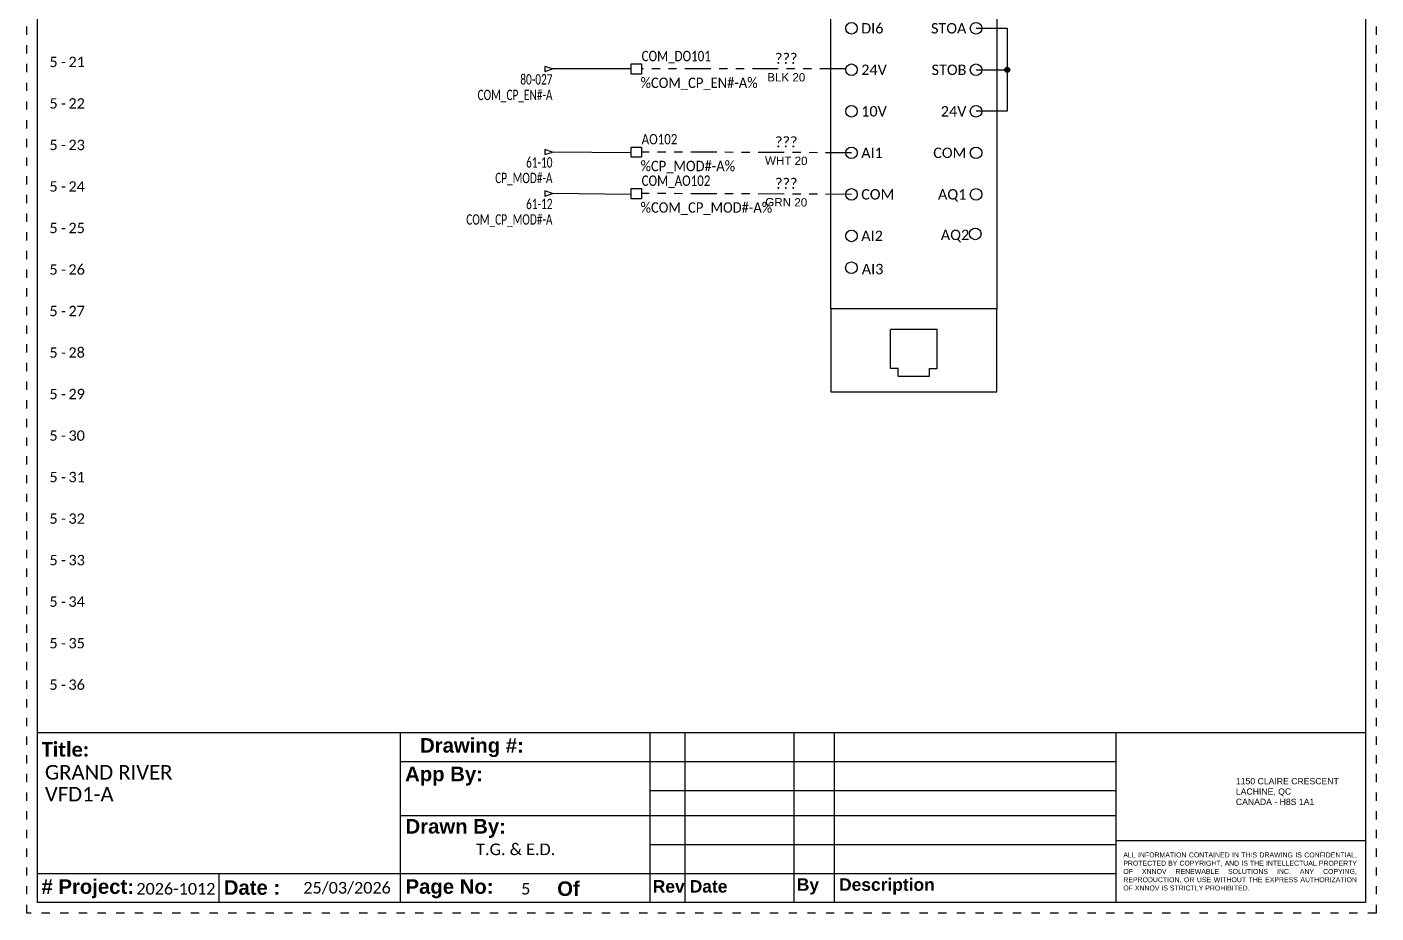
# Model space of a CAD drawing. Header units: inches. Extents: x -0.1 to 16.1, y -0.1 to 21.1.
# Drawn here: x -0.13 to 16.12, y -0.13 to 10.55 of the extents above; entities that cross this region are included whole.
import ezdxf
from ezdxf.enums import TextEntityAlignment as Align

# ---------------------------------------------------------------- set-up
doc = ezdxf.new("R2010")
doc.units = ezdxf.units.IN
doc.header["$MEASUREMENT"] = 0
for name, pattern in [('Caddy_Solid', [0]), ('DOT2', [0.125, 0, -0.125]), ('PHANTOM2', [1.25, 0.625, -0.125, 0.125, -0.125, 0.125, -0.125])]:
    doc.linetypes.add(name, pattern=pattern)
for name, color, linetype in [('BLK_20', 250, 'Continuous'), ('DESC', 7, 'Continuous'), ('GRN_20', 3, 'Continuous'), ('LOC', 8, 'Continuous'), ('MISC', 7, 'Continuous'), ('RED_18', 1, 'Continuous'), ('SYMS', 7, 'Continuous'), ('TAGFIXED', 7, 'Continuous'), ('TAGS', 150, 'Continuous'), ('TERMS', 123, 'Continuous'), ('WHT_20', 7, 'Continuous'), ('WIRENO', 72, 'Continuous'), ('WIRES', 7, 'Continuous'), ('XREF', 7, 'Continuous')]:
    doc.layers.add(name, color=color, linetype=linetype)
doc.layers.add('TITLEBLOCK_FRAME', color=7, linetype='DOT2', plot=False)
doc.styles.get("Standard").update_dxf_attribs({"font": 'arial.ttf'})
doc.styles.add('WD', font='calibri.ttf')

# ---------------------------------------------------------------- blocks, each defined once
blk = doc.blocks.new('WDDOT')
for radius in [0.03, 0.0187, 0.00929]:
    blk.add_circle((0, 0), radius)
blk = doc.blocks.new('HDV1_ATV630D22')
at = {"linetype": 'Continuous'}
for p, q in [((9.512, 18.085), (11.512, 18.085)), ((10.528, 17.755), (10.528, 17.915)), ((10.653, 17.755), (10.653, 17.915)), ((10.491, 17.255), (10.691, 17.415)), ((10.528, 17.255), (10.528, 17.415)), ((10.653, 17.255), (10.653, 17.415)), ((10.528, 16.255), (10.528, 16.415)), ((10.653, 16.255), (10.653, 16.415)), ((10.528, 15.255), (10.528, 15.415)), ((10.653, 15.255), (10.653, 15.415))]:
    blk.add_line(p, q, dxfattribs=at)
for p, q in [((10.341, 17.835), (10.528, 17.835)), ((10.341, 17.335), (10.341, 17.835)), ((10.653, 17.835), (10.841, 17.835)), ((10.528, 17.335), (10.341, 17.335)), ((10.341, 16.835), (10.341, 17.335)), ((10.841, 17.335), (10.653, 17.335)), ((10.341, 16.835), (10.841, 16.835)), ((10.341, 16.335), (10.528, 16.335)), ((10.341, 15.835), (10.341, 16.335)), ((10.653, 16.335), (10.841, 16.335)), ((10.341, 15.835), (10.841, 15.835)), ((10.341, 15.335), (10.528, 15.335)), ((10.341, 14.835), (10.341, 15.335)), ((10.653, 15.335), (10.841, 15.335)), ((10.341, 14.835), (10.841, 14.835))]:
    blk.add_line(p, q)
blk.add_lwpolyline([(9.512, 20.335), (11.512, 20.335), (11.512, 10.957), (9.512, 10.957)], close=True, dxfattribs=at)
for centre in [(9.762, 19.835), (11.262, 19.835), (9.762, 19.335), (11.262, 19.335), (9.762, 18.835), (11.262, 18.835), (9.762, 18.335), (11.262, 18.335), (9.762, 17.835), (11.262, 17.835), (9.762, 17.335), (11.262, 17.335), (9.762, 16.835), (11.262, 16.835), (9.762, 16.335), (11.262, 16.335), (9.762, 15.835), (11.262, 15.835), (9.762, 15.335), (11.262, 15.335), (9.762, 14.835), (11.262, 14.835), (9.762, 14.335), (11.262, 14.335), (9.762, 13.835), (11.262, 13.835), (9.762, 13.335), (11.262, 13.335), (9.762, 12.835), (11.262, 12.835), (9.762, 12.335), (11.262, 12.335), (9.762, 11.835), (11.253, 11.859), (9.76, 11.451)]:
    blk.add_circle(centre, 0.0699)
at = {"xscale": -1, "rotation": 180}
blk.add_blockref('WDDOT', (10.341, 17.335), dxfattribs=at)
at = {"style": 'WD'}
for tag, p in [('LOC', (10.512, 20.554)), ('TAG1', (10.512, 20.379))]:
    blk.add_attdef(tag, text='', height=0.125, dxfattribs=at).set_placement(p, align=Align.CENTER)
for tag, flags, p in [('INST', 1, (9.76, 20.173)), ('DESC1', 1, (10.512, 20.173)), ('FAMILY', 9, (11.079, 20.173)), ('DESC2', 1, (10.512, 19.998)), ('ASSYCODE', 9, (11.079, 19.998)), ('DESC3', 1, (10.512, 19.823))]:
    blk.add_attdef(tag, text='', height=0.125, dxfattribs=dict(at, flags=flags)).set_placement(p, align=Align.CENTER)
blk.add_attdef('CAT', text='', height=0.125, dxfattribs=at).set_placement((10.512, 20.235), align=Align.MIDDLE)
blk.add_attdef('RATING1', text='', height=0.125, dxfattribs=at).set_placement((10.512, 20.06), align=Align.MIDDLE_CENTER)
at = {"style": 'WD', "flags": 1}
blk.add_attdef('MFG', text='', height=0.125, dxfattribs=at).set_placement((10.849, 20.06), align=Align.MIDDLE)
for tag, p in [('X4TERM01', (9.692, 19.835)), ('X4TERM02', (9.692, 19.335)), ('X4TERM03', (9.692, 18.835)), ('X4TERM04', (9.692, 18.335)), ('X4TERM09', (9.692, 17.835)), ('X4TERM10', (9.692, 17.335)), ('X4TERM11', (9.692, 16.835)), ('X4TERM12', (9.692, 16.335)), ('X4TERM13', (9.692, 15.835)), ('X4TERM14', (9.692, 15.335)), ('X4TERM15', (9.692, 14.835)), ('X4TERM16', (9.692, 14.335)), ('X4TERM17', (9.692, 13.835)), ('X4TERM18', (9.692, 13.335)), ('X4TERM19', (9.692, 12.835)), ('X4TERM20', (9.692, 12.335)), ('X4TERM37', (9.692, 11.835))]:
    blk.add_attdef(tag, p, '', height=0.0125, dxfattribs=at)
at = {"style": 'WD'}
for tag, p in [('TERM01', (9.878, 19.835)), ('TERM02', (9.878, 19.335)), ('TERM03', (9.878, 18.835)), ('TERM04', (9.878, 18.335)), ('TERM09', (9.878, 17.835)), ('TERM10', (9.878, 17.335)), ('TERM11', (9.878, 16.835)), ('TERM12', (9.878, 16.335)), ('TERM13', (9.878, 15.835)), ('TERM14', (9.878, 15.335)), ('TERM15', (9.878, 14.835)), ('TERM16', (9.878, 14.335)), ('TERM17', (9.878, 13.835)), ('TERM18', (9.878, 13.335)), ('TERM19', (9.878, 12.835)), ('TERM20', (9.878, 12.335)), ('TERM37', (9.878, 11.835))]:
    blk.add_attdef(tag, text='', height=0.125, dxfattribs=at).set_placement(p, align=Align.MIDDLE_LEFT)
at = {"style": 'WD', "flags": 1}
blk.add_attdef('RATING2', text='', height=0.125, dxfattribs=at).set_placement((10.153, 19.873), align=Align.MIDDLE_LEFT)
at = {"style": 'WD'}
for tag, p in [('TERM05', (11.146, 19.835)), ('TERM06', (11.146, 19.335)), ('TERM07', (11.146, 18.835)), ('TERM08', (11.146, 18.335)), ('TERM23', (11.146, 17.835)), ('TERM24', (11.146, 17.335)), ('TERM25', (11.146, 16.835)), ('TERM26', (11.146, 16.335)), ('TERM27', (11.146, 15.835)), ('TERM28', (11.146, 15.335)), ('TERM29', (11.146, 14.835)), ('TERM30', (11.146, 14.335)), ('TERM31', (11.146, 13.835)), ('TERM32', (11.146, 13.335)), ('TERM33', (11.146, 12.835)), ('TERM34', (11.146, 12.335)), ('TERM35', (11.179, 11.846)), ('TERM36', (10.534, 11.435))]:
    blk.add_attdef(tag, text='', height=0.125, dxfattribs=at).set_placement(p, align=Align.MIDDLE_RIGHT)
at = {"style": 'WD', "flags": 1}
for tag, p in [('X1TERM05', (11.332, 19.835)), ('X1TERM06', (11.332, 19.335)), ('X1TERM07', (11.332, 18.835)), ('X1TERM08', (11.332, 18.335)), ('X1TERM23', (11.332, 17.835)), ('X1TERM24', (11.332, 17.335)), ('X1TERM25', (11.332, 16.835)), ('X1TERM26', (11.332, 16.335)), ('X1TERM27', (11.332, 15.835)), ('X1TERM28', (11.332, 15.335)), ('X1TERM29', (11.332, 14.835)), ('X1TERM30', (11.332, 14.335)), ('X1TERM31', (11.332, 13.835)), ('X1TERM32', (11.332, 13.335)), ('X1TERM33', (11.332, 12.835)), ('X1TERM34', (11.332, 12.335)), ('X1TERM35', (11.266, 11.846)), ('X1TERM36', (9.773, 11.439))]:
    blk.add_attdef(tag, text='', height=0.0125, dxfattribs=at).set_placement(p, align=Align.RIGHT)
for tag, p in [('RATING3', (10.512, 19.685)), ('RATING4', (10.512, 19.498)), ('RATING5', (10.512, 19.31)), ('RATING6', (10.512, 19.123)), ('RATING7', (10.512, 18.935)), ('RATING8', (10.512, 18.748)), ('RATING9', (10.512, 18.56)), ('RATING10', (10.512, 18.373)), ('RATING11', (10.512, 18.185)), ('RATING12', (10.512, 17.998))]:
    blk.add_attdef(tag, text='', height=0.125, dxfattribs=at).set_placement(p, align=Align.MIDDLE_CENTER)
blk = doc.blocks.new('WD_WNH')
at = {"linetype": 'Continuous', "style": 'WD'}
blk.add_attdef('WIRENO', text='', height=0.125, dxfattribs=at).set_placement((0, 0.062), align=Align.CENTER)
at = {"style": 'WD', "flags": 1}
for tag, p in [('W01USER', (0, 0.078)), ('W02USER', (0, 0.07)), ('W03USER', (0, 0.062)), ('W04USER', (0, 0.055)), ('W05USER', (0, 0.047)), ('W06USER', (0, 0.039)), ('W07USER', (0, 0.031)), ('W08USER', (0, 0.023)), ('W09USER', (0, 0.016)), ('W10USER', (0, 0.008))]:
    blk.add_attdef(tag, text='', height=0.005, dxfattribs=at).set_placement(p, align=Align.CENTER)
blk = doc.blocks.new('HA1D3')
blk.add_lwpolyline([(-0.094, 0), (-0.094, -0.031), (0, 0), (-0.094, 0.031), (-0.094, 0)])
at = {"style": 'WD', "width": 0.8, "flags": 8}
blk.add_attdef('WIRENO', text='', height=0.125, dxfattribs=at).set_placement((0, 0.094), align=Align.RIGHT)
at = {"style": 'WD', "flags": 1}
blk.add_attdef('SIGCODE', text='', height=0.01, dxfattribs=at).set_placement((-0.02, 0.047), align=Align.RIGHT)
blk.add_attdef('X1TERM01', (0, 0), '', height=0.01, dxfattribs=at)
at = {"style": 'WD', "width": 0.7}
for tag, p in [('XREF', (0, -0.188)), ('DESC1', (0, -0.375))]:
    blk.add_attdef(tag, text='', height=0.125, dxfattribs=at).set_placement(p, align=Align.RIGHT)
blk = doc.blocks.new('HT0001')
for p, q in [((-0.062, 0.062), (0.062, 0.062)), ((-0.062, -0.062), (-0.062, 0.062)), ((0.062, 0.062), (0.062, -0.062)), ((0.062, -0.062), (-0.062, -0.062))]:
    blk.add_line(p, q)
at = {"style": 'WD'}
for tag, p, width in [('INST', (0.062, 0.42), 0.7), ('LOC', (0.062, 0.25), 0.7), ('DESC1', (0.05, -0.385), 0.8)]:
    blk.add_attdef(tag, p, '', height=0.125, dxfattribs=dict(at, width=width))
at = {"linetype": 'Continuous', "style": 'WD'}
for tag, p, height, width, flags in [('TERM01', (0.062, 0.094), 0.125, 0.8, 8), ('TAGSTRIP', (0.05, -0.229), 0.125, 0.9, 8), ('CAT', (0.213, -0.406), 0.109, 0.8, 1), ('DESC2', (0.05, -0.541), 0.125, 0.8, 8), ('DESC3', (0.05, -0.698), 0.125, 0.8, 8)]:
    blk.add_attdef(tag, p, '', height=height, dxfattribs=dict(at, width=width, flags=flags))
at = {"style": 'WD', "flags": 1}
for tag, p, height in [('X4TERM01', (-0.062, 0), 0.0125), ('X4TERMDESC01', (-0.055, -0.023), 0.025), ('X2TERMDESC01', (-0.006, 0.029), 0.025), ('X2TERM01', (0, 0.062), 0.0125), ('STRIPSEQ', (0, 0), 0.00125), ('X2PIN01', (0.033, 0.084), 0.0125), ('X1TERMDESC01', (0.039, 0.007), 0.025), ('X1TERM01', (0.062, 0), 0.0125), ('X1PIN01', (0.087, 0.016), 0.0125), ('X4PIN01', (-0.114, -0.038), 0.0125), ('LINKTERM', (0, -0.002), 0.00125), ('X8TERMDESC01', (0, -0.054), 0.025), ('X8TERM01', (0, -0.062), 0.0125), ('X8PIN01', (0.026, -0.096), 0.0125)]:
    blk.add_attdef(tag, p, '', height=height, dxfattribs=at)
at = {"linetype": 'Continuous', "style": 'WD', "width": 0.8, "flags": 1}
blk.add_attdef('MFG', text='', height=0.109, dxfattribs=at).set_placement((0.088, -0.406), align=Align.RIGHT)
at = {"style": 'WD', "width": 0.7, "flags": 1}
blk.add_attdef('ASSYCODE', (0.062, -0.281), '', height=0.01, dxfattribs=at)
blk = doc.blocks.new('*U20')
at = {"color": 5}
for p, q in [((0, 0), (0, 21)), ((16, 21), (16, 0)), ((0, 2.05), (16, 2.05)), ((4.372, 2.05), (4.372, 0)), ((7.376, 2.05), (7.376, 0)), ((7.8, 2.05), (7.8, 0)), ((9.113, 2.05), (9.113, 0)), ((9.599, 2.05), (9.599, 0)), ((9.599, 2.05), (9.599, 0)), ((12.992, 2.05), (12.992, 0)), ((4.372, 1.7), (12.992, 1.7)), ((7.376, 1.35), (12.992, 1.35)), ((4.372, 1.05), (12.992, 1.05)), ((7.376, 0.7), (12.992, 0.7)), ((12.992, 0.75), (16, 0.75)), ((0, 0.35), (12.992, 0.35)), ((2.186, 0.35), (2.186, 0)), ((16, 0), (0, 0))]:
    blk.add_line(p, q, dxfattribs=at)
at = {"layer": 'TITLEBLOCK_FRAME'}
blk.add_lwpolyline([(-0.125, 21.125), (16.125, 21.125), (16.125, -0.125), (-0.125, -0.125)], close=True, dxfattribs=at)
blk.add_lwpolyline([(-0.125, 21.125), (16.125, 21.125), (16.125, -0.125), (-0.125, -0.125)], close=True, dxfattribs=at)
at = {"color": 7, "char_height": 0.175, "style": 'WD'}
for s, width, gutter_width, heights, insert, attachment_point in [('\\pxi-3,l4,t4;{\\fArial|b1|i0|c0|p34;Drawing #:}', 2.99404, 4.083, [-0.229], (4.435, 1.867), 4), ('{\\fCalibri|b1|i0|c0|p34;Title:}', 4.49877, 1.75, [-0.19], (0.052, 1.933), 1), ('{\\fArial|b1|i0|c0|p34;App By:}', 4.49661, 1.749, [-0.226], (4.43, 1.523), 4), ('{\\fArial|b1|i0|c0|p34;Drawn By:}', 2.16756, 1.749, [0.131], (4.435, 0.893), 4), ('{\\fArial|b1|i0|c0|p34;# Project:}', 1.25184, 1.749, [-0.229], (0.05, 0.167), 4), ('{\\fArial|b1|i0|c0|p34;Date :}', 2.18747, 1.749, [-0.178], (2.246, 0.181), 4), ('{\\fArial|b1|i0|c0|p34;Page No:}', 4.49661, 1.749, [-0.226], (4.435, 0.167), 4), ('{\\fArial|b1|i0|c0|p34;Of}', 4.49661, 1.749, [-0.181], (6.262, 0.167), 4)]:
    blk.add_mtext_dynamic_manual_height_columns(s, width=width, gutter_width=gutter_width, heights=heights, dxfattribs=dict(at, insert=insert, attachment_point=attachment_point))
for s, width, gutter_width, heights, insert, char_height, attachment_point in [('1150 CLAIRE CRESCENT\\PLACHINE, QC \\PCANADA - H8S 1A1', 1.56147, 0.995, [-0.329], (14.437, 1.5), 0.07464, 1), ('\\pxqj;ALL INFORMATION CONTAINED IN THIS DRAWING IS CONFIDENTIAL, PROTECTED BY COPYRIGHT, AND IS THE INTELLECTUAL PROPERTY OF XNNOV RENEWABLE SOLUTIONS INC. ANY COPYING, REPRODUCTION, OR USE WITHOUT THE EXPRESS AUTHORIZATION OF XNNOV IS STRICTLY PROHIBITED.', 2.80577, 0.597, [-0.464], (13.081, 0.375), 0.059714, 4)]:
    blk.add_mtext_dynamic_manual_height_columns(s, width=width, gutter_width=gutter_width, heights=heights, dxfattribs=dict(insert=insert, char_height=char_height, attachment_point=attachment_point))
at = {"color": 7, "char_height": 0.15, "attachment_point": 4}
for s, width, heights, insert in [('{\\fArial|b1|i0|c0|p34;Rev}', 0.34979, [-0.152], (7.413, 0.195)), ('{\\fArial|b1|i0|c0|p34; Date}', 0.58778, [-0.152], (7.8, 0.195)), ('{\\fArial|b1|i0|c0|p34;By}', 0.36928, [-0.194], (9.148, 0.195)), ('{\\fArial|b1|i0|c0|p34; Description}', 1.60793, [-0.191], (9.599, 0.195))]:
    blk.add_mtext_dynamic_manual_height_columns(s, width=width, gutter_width=1.749, heights=heights, dxfattribs=dict(at, insert=insert))
at = {"color": 7, "style": 'WD', "flags": 4}
for tag, p in [('N5', (7.597, 1.925)), ('N4', (7.597, 1.575)), ('N3', (7.597, 1.225)), ('N2', (7.597, 0.925)), ('N1', (7.597, 0.575)), ('PAGENO', (5.883, 0.167)), ('SHEETMAX', (6.824, 0.157))]:
    blk.add_attdef(tag, text='', height=0.14, dxfattribs=at).set_placement(p, align=Align.MIDDLE_CENTER)
for tag, height, p in [('DATE5', 0.14, (7.854, 1.925)), ('PAR5', 0.14, (9.104, 1.925)), ('DESCRIPTION5', 0.14, (9.661, 1.925)), ('TITLE1', 0.175, (0.091, 1.57)), ('DATE4', 0.14, (7.854, 1.575)), ('PAR4', 0.14, (9.104, 1.575)), ('DESCRIPTION4', 0.14, (9.661, 1.575)), ('TITLE2', 0.175, (0.091, 1.306)), ('AP.PAR', 0.14, (5.526, 1.365)), ('DATE3', 0.14, (7.854, 1.225)), ('PAR3', 0.14, (9.104, 1.225)), ('DESCRIPTION3', 0.14, (9.661, 1.225)), ('TITLE3', 0.175, (0.091, 1.041)), ('DATE2', 0.14, (7.854, 0.925)), ('PAR2', 0.14, (9.104, 0.925)), ('DESCRIPTION2', 0.14, (9.661, 0.925)), ('DESS.PAR', 0.14, (5.286, 0.642)), ('DATE1', 0.14, (7.854, 0.575)), ('PAR1', 0.14, (9.109, 0.575)), ('DESCRIPTION1', 0.14, (9.645, 0.575)), ('PRJCT', 0.14, (1.193, 0.167)), ('DATE', 0.14, (3.204, 0.179))]:
    blk.add_attdef(tag, text='', height=height, dxfattribs=at).set_placement(p, align=Align.MIDDLE_LEFT)

msp = doc.modelspace()

# ---------------------------------------------------------------- linework, layer by layer
for p, q in [((11.558, 7.153), (9.558, 7.153)), ((9.558, 7.153), (9.558, 6.153)), ((11.558, 6.153), (11.558, 7.153)), ((9.558, 6.153), (11.558, 6.153))]:
    msp.add_line(p, q)
at = {"linetype": 'Caddy_Solid', "lineweight": 25}
for p, q in [((10.839, 6.903), (10.276, 6.903)), ((10.276, 6.434), (10.276, 6.903)), ((10.839, 6.434), (10.839, 6.903)), ((10.37, 6.434), (10.277, 6.434)), ((10.37, 6.34), (10.37, 6.434)), ((10.37, 6.34), (10.745, 6.34)), ((10.745, 6.34), (10.745, 6.434)), ((10.745, 6.434), (10.839, 6.434))]:
    msp.add_line(p, q, dxfattribs=at)
at = {"layer": 'BLK_20', "ltscale": 0.5}
msp.add_line((7.154, 10.04), (6.205, 10.04), dxfattribs=at)
at = {"layer": 'BLK_20', "linetype": 'PHANTOM2', "ltscale": 0.5}
msp.add_line((9.738, 10.04), (7.279, 10.04), dxfattribs=at)
at = {"layer": 'GRN_20', "ltscale": 0.5}
msp.add_line((7.154, 8.53), (6.205, 8.54), dxfattribs=at)
at = {"layer": 'GRN_20', "linetype": 'PHANTOM2', "ltscale": 0.5}
msp.add_line((9.808, 8.53), (7.279, 8.54), dxfattribs=at)
at = {"layer": 'RED_18', "ltscale": 0.5}
msp.add_line((7.154, 9.03), (6.205, 9.04), dxfattribs=at)
at = {"layer": 'WHT_20', "linetype": 'PHANTOM2', "ltscale": 0.5}
msp.add_line((9.808, 9.03), (7.279, 9.04), dxfattribs=at)
at = {"layer": 'WIRES', "ltscale": 0.5}
for p, q in [((11.308, 10.53), (11.683, 10.53)), ((11.683, 10.53), (11.683, 9.53)), ((11.308, 10.03), (11.683, 10.03)), ((11.683, 9.53), (11.308, 9.53))]:
    msp.add_line(p, q, dxfattribs=at)

# ---------------------------------------------------------------- block references
at = {"ltscale": 0.5}
ref = msp.add_blockref('*U20', (0, 0), dxfattribs=at)
ref.add_attrib('PRJCT', '2026-1012', dxfattribs={"color": 7, "height": 0.14, "style": 'WD'}).set_placement((1.193, 0.167), align=Align.MIDDLE_LEFT)
ref.add_attrib('PAGENO', '5', dxfattribs={"color": 7, "height": 0.14, "style": 'WD'}).set_placement((5.883, 0.167), align=Align.MIDDLE_CENTER)
ref.add_attrib('DATE', '25/03/2026', dxfattribs={"color": 7, "height": 0.14, "style": 'WD'}).set_placement((3.204, 0.179), align=Align.MIDDLE_LEFT)
ref.add_attrib('DESS.PAR', 'T.G. & E.D.', dxfattribs={"color": 7, "height": 0.14, "style": 'WD'}).set_placement((5.286, 0.642), align=Align.MIDDLE_LEFT)
ref.add_attrib('TITLE1', 'GRAND RIVER', dxfattribs={"color": 7, "height": 0.175, "style": 'WD'}).set_placement((0.091, 1.57), align=Align.MIDDLE_LEFT)
ref.add_attrib('TITLE2', 'VFD1-A', dxfattribs={"color": 7, "height": 0.175, "style": 'WD'}).set_placement((0.091, 1.306), align=Align.MIDDLE_LEFT)
at = {"layer": 'SYMS', "ltscale": 0.5}
ref = msp.add_blockref('HDV1_ATV630D22', (0.045, -3.805), dxfattribs=at)
ref.add_attrib('TERM04', 'GND', dxfattribs={"layer": 'TERMS', "height": 0.125, "style": 'WD'}).set_placement((9.924, 14.53), align=Align.MIDDLE_LEFT)
ref.add_attrib('TERM03', 'T/L3', dxfattribs={"layer": 'TERMS', "height": 0.125, "style": 'WD'}).set_placement((9.924, 15.03), align=Align.MIDDLE_LEFT)
ref.add_attrib('TERM02', 'S/L2', dxfattribs={"layer": 'TERMS', "height": 0.125, "style": 'WD'}).set_placement((9.924, 15.53), align=Align.MIDDLE_LEFT)
ref.add_attrib('TERM01', 'R/L1', dxfattribs={"layer": 'TERMS', "height": 0.125, "style": 'WD'}).set_placement((9.924, 16.03), align=Align.MIDDLE_LEFT)
ref.add_attrib('TAG1F', 'VFD1-A', dxfattribs={"layer": 'TAGFIXED', "height": 0.125, "style": 'WD'}).set_placement((10.558, 16.575), align=Align.CENTER)
ref.add_attrib('CAT', 'ATV630D18S6', dxfattribs={"layer": 'MISC', "height": 0.125, "style": 'WD'}).set_placement((10.558, 16.43), align=Align.MIDDLE)
ref.add_attrib('LOC', 'VESTIBULE', dxfattribs={"layer": 'LOC', "height": 0.125, "style": 'WD'}).set_placement((10.558, 16.75), align=Align.CENTER)
ref.add_attrib('TERM14', 'DI4', dxfattribs={"layer": 'TERMS', "height": 0.125, "style": 'WD'}).set_placement((9.924, 11.53), align=Align.MIDDLE_LEFT)
ref.add_attrib('TERM13', 'DI3', dxfattribs={"layer": 'TERMS', "height": 0.125, "style": 'WD'}).set_placement((9.924, 12.03), align=Align.MIDDLE_LEFT)
ref.add_attrib('TERM12', 'DI2', dxfattribs={"layer": 'TERMS', "height": 0.125, "style": 'WD'}).set_placement((9.924, 12.53), align=Align.MIDDLE_LEFT)
ref.add_attrib('TERM11', 'DI1', dxfattribs={"layer": 'TERMS', "height": 0.125, "style": 'WD'}).set_placement((9.924, 13.03), align=Align.MIDDLE_LEFT)
ref.add_attrib('TERM10', '0V', dxfattribs={"layer": 'TERMS', "height": 0.125, "style": 'WD'}).set_placement((9.924, 13.53), align=Align.MIDDLE_LEFT)
ref.add_attrib('TERM18', '10V', dxfattribs={"layer": 'TERMS', "height": 0.125, "style": 'WD'}).set_placement((9.924, 9.53), align=Align.MIDDLE_LEFT)
ref.add_attrib('TERM17', '24V', dxfattribs={"layer": 'TERMS', "height": 0.125, "style": 'WD'}).set_placement((9.924, 10.03), align=Align.MIDDLE_LEFT)
ref.add_attrib('TERM16', 'DI6', dxfattribs={"layer": 'TERMS', "height": 0.125, "style": 'WD'}).set_placement((9.924, 10.53), align=Align.MIDDLE_LEFT)
ref.add_attrib('TERM15', 'DI5', dxfattribs={"layer": 'TERMS', "height": 0.125, "style": 'WD'}).set_placement((9.924, 11.03), align=Align.MIDDLE_LEFT)
ref.add_attrib('TERM08', 'GND', dxfattribs={"layer": 'TERMS', "height": 0.125, "style": 'WD'}).set_placement((11.191, 14.53), align=Align.MIDDLE_RIGHT)
ref.add_attrib('TERM07', 'T/L3', dxfattribs={"layer": 'TERMS', "height": 0.125, "style": 'WD'}).set_placement((11.191, 15.03), align=Align.MIDDLE_RIGHT)
ref.add_attrib('TERM06', 'W/T2', dxfattribs={"layer": 'TERMS', "height": 0.125, "style": 'WD'}).set_placement((11.191, 15.53), align=Align.MIDDLE_RIGHT)
ref.add_attrib('TERM05', 'U/T1', dxfattribs={"layer": 'TERMS', "height": 0.125, "style": 'WD'}).set_placement((11.191, 16.03), align=Align.MIDDLE_RIGHT)
ref.add_attrib('TERM09', 'P24', dxfattribs={"layer": 'TERMS', "height": 0.125, "style": 'WD'}).set_placement((9.924, 14.03), align=Align.MIDDLE_LEFT)
ref.add_attrib('TERM19', 'AI1', dxfattribs={"layer": 'TERMS', "height": 0.125, "style": 'WD'}).set_placement((9.924, 9.03), align=Align.MIDDLE_LEFT)
ref.add_attrib('TERM23', 'R1A', dxfattribs={"layer": 'TERMS', "height": 0.125, "style": 'WD'}).set_placement((11.191, 14.03), align=Align.MIDDLE_RIGHT)
ref.add_attrib('TERM24', 'R1B', dxfattribs={"layer": 'TERMS', "height": 0.125, "style": 'WD'}).set_placement((11.191, 13.53), align=Align.MIDDLE_RIGHT)
ref.add_attrib('TERM25', 'R1C', dxfattribs={"layer": 'TERMS', "height": 0.125, "style": 'WD'}).set_placement((11.191, 13.03), align=Align.MIDDLE_RIGHT)
ref.add_attrib('TERM26', 'R2A', dxfattribs={"layer": 'TERMS', "height": 0.125, "style": 'WD'}).set_placement((11.191, 12.53), align=Align.MIDDLE_RIGHT)
ref.add_attrib('TERM27', 'R2C', dxfattribs={"layer": 'TERMS', "height": 0.125, "style": 'WD'}).set_placement((11.191, 12.03), align=Align.MIDDLE_RIGHT)
ref.add_attrib('TERM28', 'R3A', dxfattribs={"layer": 'TERMS', "height": 0.125, "style": 'WD'}).set_placement((11.191, 11.53), align=Align.MIDDLE_RIGHT)
ref.add_attrib('TERM29', 'R3C', dxfattribs={"layer": 'TERMS', "height": 0.125, "style": 'WD'}).set_placement((11.191, 11.03), align=Align.MIDDLE_RIGHT)
ref.add_attrib('TERM30', 'STOA', dxfattribs={"layer": 'TERMS', "height": 0.125, "style": 'WD'}).set_placement((11.191, 10.53), align=Align.MIDDLE_RIGHT)
ref.add_attrib('TERM31', 'STOB', dxfattribs={"layer": 'TERMS', "height": 0.125, "style": 'WD'}).set_placement((11.191, 10.03), align=Align.MIDDLE_RIGHT)
ref.add_attrib('TERM32', '24V', dxfattribs={"layer": 'TERMS', "height": 0.125, "style": 'WD'}).set_placement((11.191, 9.53), align=Align.MIDDLE_RIGHT)
ref.add_attrib('TERM33', 'COM', dxfattribs={"layer": 'TERMS', "height": 0.125, "style": 'WD'}).set_placement((11.191, 9.03), align=Align.MIDDLE_RIGHT)
ref.add_attrib('TERM34', 'AQ1', dxfattribs={"layer": 'TERMS', "height": 0.125, "style": 'WD'}).set_placement((11.191, 8.53), align=Align.MIDDLE_RIGHT)
ref.add_attrib('TERM20', 'COM', dxfattribs={"layer": 'TERMS', "height": 0.125, "style": 'WD'}).set_placement((9.924, 8.53), align=Align.MIDDLE_LEFT)
ref.add_attrib('TERM37', 'AI2', dxfattribs={"layer": 'TERMS', "height": 0.125, "style": 'WD'}).set_placement((9.924, 8.03), align=Align.MIDDLE_LEFT)
ref.add_attrib('TERM36', 'AI3', dxfattribs={"layer": 'TERMS', "height": 0.125, "style": 'WD'}).set_placement((10.191, 7.63), align=Align.MIDDLE_RIGHT)
ref.add_attrib('TERM35', 'AQ2', dxfattribs={"layer": 'TERMS', "height": 0.125, "style": 'WD'}).set_placement((11.225, 8.042), align=Align.MIDDLE_RIGHT)
ref = msp.add_blockref('HT0001', (7.216, 10.04), dxfattribs=at)
ref.add_attrib('TERM01', 'COM_DO101', (7.279, 10.133), dxfattribs={"layer": 'TERMS', "linetype": 'Continuous', "height": 0.125, "style": 'WD', "width": 0.8, "flags": 8})
ref.add_attrib('TAGSTRIP', '%COM_CP_EN#-A%', (7.266, 9.811), dxfattribs={"layer": 'TAGS', "linetype": 'Continuous', "height": 0.125, "style": 'WD', "width": 0.9, "flags": 8})
ref = msp.add_blockref('HA1D3', (6.205, 10.04), dxfattribs=at)
ref.add_attrib('DESC1', 'COM_CP_EN#-A', dxfattribs={"layer": 'DESC', "height": 0.125, "style": 'WD', "width": 0.7}).set_placement((6.205, 9.665), align=Align.RIGHT)
ref.add_attrib('XREF', '80-027', dxfattribs={"layer": 'XREF', "height": 0.125, "style": 'WD', "width": 0.7}).set_placement((6.205, 9.852), align=Align.RIGHT)
msp.add_blockref('WDDOT', (11.683, 10.03), dxfattribs=at)
ref = msp.add_blockref('HT0001', (7.216, 9.038), dxfattribs=at)
ref.add_attrib('TERM01', 'AO102', (7.279, 9.132), dxfattribs={"layer": 'TERMS', "linetype": 'Continuous', "height": 0.125, "style": 'WD', "width": 0.8, "flags": 8})
ref.add_attrib('TAGSTRIP', '%CP_MOD#-A%', (7.266, 8.809), dxfattribs={"layer": 'TAGS', "linetype": 'Continuous', "height": 0.125, "style": 'WD', "width": 0.9, "flags": 8})
ref = msp.add_blockref('HA1D3', (6.205, 9.04), dxfattribs=at)
ref.add_attrib('DESC1', 'CP_MOD#-A', dxfattribs={"layer": 'DESC', "height": 0.125, "style": 'WD', "width": 0.7}).set_placement((6.205, 8.665), align=Align.RIGHT)
ref.add_attrib('XREF', '61-10', dxfattribs={"layer": 'XREF', "height": 0.125, "style": 'WD', "width": 0.7}).set_placement((6.205, 8.852), align=Align.RIGHT)
ref = msp.add_blockref('HT0001', (7.216, 8.538), dxfattribs=at)
ref.add_attrib('TERM01', 'COM_AO102', (7.279, 8.632), dxfattribs={"layer": 'TERMS', "linetype": 'Continuous', "height": 0.125, "style": 'WD', "width": 0.8, "flags": 8})
ref.add_attrib('TAGSTRIP', '%COM_CP_MOD#-A%', (7.266, 8.309), dxfattribs={"layer": 'TAGS', "linetype": 'Continuous', "height": 0.125, "style": 'WD', "width": 0.9, "flags": 8})
ref = msp.add_blockref('HA1D3', (6.205, 8.54), dxfattribs=at)
ref.add_attrib('DESC1', 'COM_CP_MOD#-A', dxfattribs={"layer": 'DESC', "height": 0.125, "style": 'WD', "width": 0.7}).set_placement((6.205, 8.165), align=Align.RIGHT)
ref.add_attrib('XREF', '61-12', dxfattribs={"layer": 'XREF', "height": 0.125, "style": 'WD', "width": 0.7}).set_placement((6.205, 8.352), align=Align.RIGHT)
at = {"layer": 'WIRENO'}
ref = msp.add_blockref('WD_WNH', (9.021, 10.04), dxfattribs=at)
ref.add_attrib('WIRENO', '???', dxfattribs={"linetype": 'Continuous', "height": 0.125, "style": 'WD'}).set_placement((9.021, 10.102), align=Align.CENTER)
ref = msp.add_blockref('WD_WNH', (9.021, 9.035), dxfattribs=at)
ref.add_attrib('WIRENO', '???', dxfattribs={"linetype": 'Continuous', "height": 0.125, "style": 'WD'}).set_placement((9.021, 9.097), align=Align.CENTER)
ref = msp.add_blockref('WD_WNH', (9.021, 8.535), dxfattribs=at)
ref.add_attrib('WIRENO', '???', dxfattribs={"linetype": 'Continuous', "height": 0.125, "style": 'WD'}).set_placement((9.021, 8.597), align=Align.CENTER)

# ---------------------------------------------------------------- texts
at = {"ltscale": 0.5, "style": 'WD'}
for p in [(0.244, 10.125), (0.244, 9.625), (0.244, 9.125), (0.244, 8.625), (0.244, 8.125), (0.244, 7.625), (0.244, 7.125), (0.244, 6.625), (0.244, 6.125), (0.244, 5.625), (0.244, 5.125), (0.244, 4.625), (0.244, 4.125), (0.244, 3.625), (0.244, 3.125), (0.244, 2.625)]:
    msp.add_text('5', height=0.125, dxfattribs=at).set_placement(p, align=Align.MIDDLE_RIGHT)
for p in [(0.316, 10.125), (0.316, 9.625), (0.316, 9.125), (0.316, 8.625), (0.316, 8.125), (0.316, 7.625), (0.316, 7.125), (0.316, 6.625), (0.316, 6.125), (0.316, 5.625), (0.316, 5.125), (0.316, 4.625), (0.316, 4.125), (0.316, 3.625), (0.316, 3.125), (0.316, 2.625)]:
    msp.add_text('-', height=0.125, dxfattribs=at).set_placement(p, align=Align.MIDDLE)
for s, p in [('21', (0.375, 10.125)), ('22', (0.375, 9.625)), ('23', (0.375, 9.125)), ('24', (0.375, 8.625)), ('25', (0.375, 8.125)), ('26', (0.375, 7.625)), ('27', (0.375, 7.125)), ('28', (0.375, 6.625)), ('29', (0.375, 6.125)), ('30', (0.375, 5.625)), ('31', (0.375, 5.125)), ('32', (0.375, 4.625)), ('33', (0.375, 4.125)), ('34', (0.375, 3.625)), ('35', (0.375, 3.125)), ('36', (0.375, 2.625))]:
    msp.add_text(s, height=0.125, dxfattribs=at).set_placement(p, align=Align.MIDDLE_LEFT)
at = {"layer": 'MISC', "insert": (9.021, 9.99), "char_height": 0.1, "attachment_point": 2}
msp.add_mtext('BLK 20', dxfattribs=at)
at = {"layer": 'MISC', "char_height": 0.1, "attachment_point": 2, "rotation": 359.6232}
for s, insert in [('WHT 20', (9.021, 8.985)), ('GRN 20', (9.021, 8.485))]:
    msp.add_mtext(s, dxfattribs=dict(at, insert=insert))

doc.saveas('drawing.dxf')
